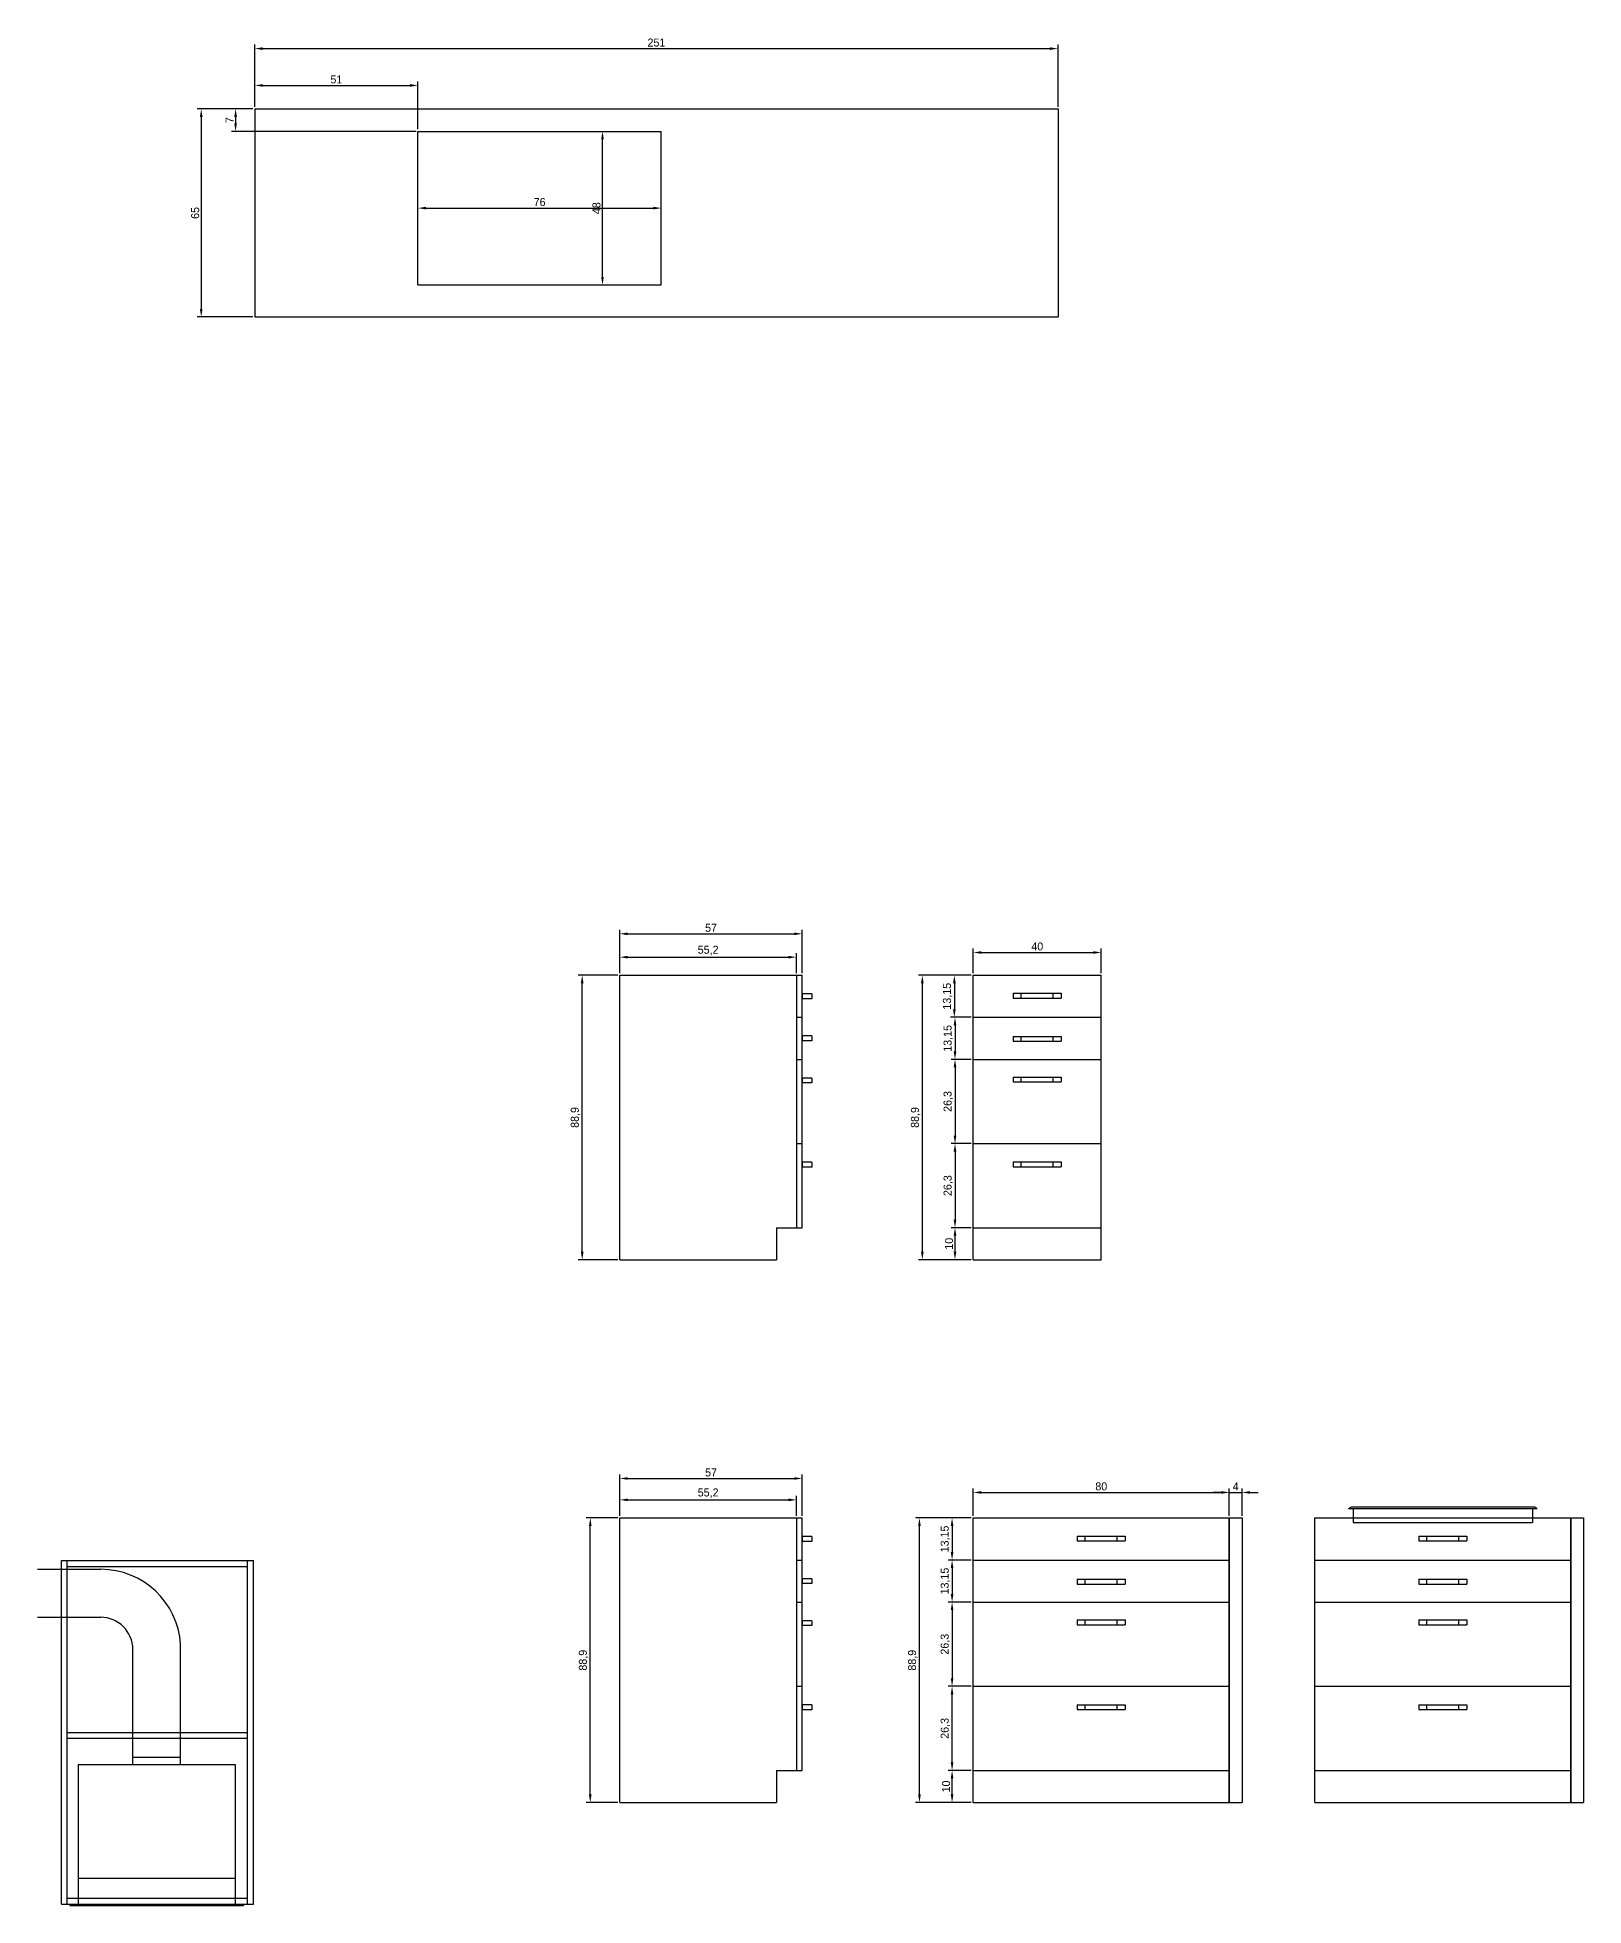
# Model space of a CAD drawing. Header units: millimetres. Extents: x 369 to 7898, y -3373 to 1610.
# Drawn here: x 1628 to 2111, y 311 to 895 of the extents above; entities that cross this region are included whole.
import ezdxf

# ---------------------------------------------------------------- set-up
doc = ezdxf.new("R2010")
doc.units = ezdxf.units.MM
doc.layers.add('Płytki', color=254, linetype='Continuous')
doc.layers.add('Wymiar', color=7, linetype='Continuous', true_color=0x9e9e9e)
doc.dimstyles.new('ISO-25', dxfattribs={"dimtxt": 2.5, "dimasz": 2.5, "dimexe": 1.25, "dimexo": 0.625, "dimtad": 1, "dimtxsty": 'Standard', "dimcen": 2.5, "dimadec": 0, "dimazin": 0, "dimtfac": 1, "dimtmove": 0, "dimatfit": 3, "dimfxl": 1, "dimarcsym": 0})

# ---------------------------------------------------------------- blocks, each defined once
blk = doc.blocks.new('Z$W@#20945')
for p, q in [((2.6, 44.1), (51.6, 44.1)), ((2.6, 44.1), (2.6, 0.5)), ((19.65, 44.1), (19.65, 46.4)), ((19.65, 46.4), (34.55, 46.4)), ((34.55, 44.1), (34.55, 46.4)), ((51.6, 44.1), (51.6, 0.5)), ((2.6, 8.6), (51.6, 8.6)), ((0, 0.5), (54.2, 0.5)), ((0, 0.5), (0, 0)), ((0, 0), (54.2, 0)), ((54.2, 0.5), (54.2, 0))]:
    blk.add_line(p, q)
blk = doc.blocks.new('Z$W@#31020')
for p, q in [((0, 107.3), (60, 107.3)), ((0, 0), (0, 107.3)), ((1.8, 0), (1.8, 107.3)), ((1.8, 105.5), (58.2, 105.5)), ((58.2, 0), (58.2, 107.3)), ((60, 0), (60, 107.3)), ((1.8, 53.6), (58.2, 53.6)), ((1.8, 51.8), (58.2, 51.8)), ((0, 0), (60, 0)), ((1.8, 1.8), (58.2, 1.8))]:
    blk.add_line(p, q)
blk = doc.blocks.new('Z$W@#4853')
for p, q in [((0, 88.9), (55.2, 88.9)), ((0, 0), (0, 88.9)), ((55.2, 88.9), (55.2, 10)), ((55.2, 88.9), (57, 88.9)), ((57, 10), (57, 88.9)), ((60, 83.07), (57, 83.07)), ((57, 83.07), (57, 81.57)), ((60, 83.07), (60, 81.57)), ((60, 81.57), (57, 81.57)), ((55.2, 75.75), (57, 75.75)), ((60, 69.92), (57, 69.92)), ((57, 69.92), (57, 68.42)), ((60, 68.42), (57, 68.42)), ((60, 69.92), (60, 68.42)), ((55.2, 62.6), (57, 62.6)), ((60, 56.77), (57, 56.77)), ((57, 56.77), (57, 55.27)), ((60, 55.27), (57, 55.27)), ((60, 56.77), (60, 55.27)), ((55.2, 36.3), (57, 36.3)), ((60, 30.47), (57, 30.47)), ((57, 30.47), (57, 28.97)), ((60, 30.47), (60, 28.97)), ((60, 28.97), (57, 28.97)), ((49, 10), (57, 10)), ((49, 10), (49, 0)), ((0, 0), (49, 0))]:
    blk.add_line(p, q)
blk = doc.blocks.new('Z$W@#292')
for p, q in [((0, 1.5), (15, 1.5)), ((0, 1.5), (0, 0)), ((0, 0), (15, 0)), ((2.5, 0), (2.5, 1.5)), ((12.5, 0), (12.5, 1.5)), ((15, 1.5), (15, 0))]:
    blk.add_line(p, q)
blk = doc.blocks.new('Z$W@#28820')
for p, q in [((0, 0), (0, 88.9)), ((0, 88.9), (40, 88.9)), ((40, 0), (40, 88.9)), ((0, 75.75), (40, 75.75)), ((0, 62.6), (40, 62.6)), ((0, 36.3), (40, 36.3)), ((0, 10), (40, 10)), ((0, 0), (40, 0))]:
    blk.add_line(p, q)
for p in [(12.5, 81.75), (12.5, 68.25), (12.5, 55.55), (12.5, 29.05)]:
    blk.add_blockref('Z$W@#292', p)
blk = doc.blocks.new('*D412')
at = {"layer": 'Defpoints', "color": 0}
for p in [(1798.5, 601.67), (1810.25, 601.67), (1810.25, 512.77)]:
    blk.add_point(p, dxfattribs=at)
at = {"layer": 'Wymiar', "color": 0, "lineweight": -2}
for p, q in [((1809.62, 601.67), (1797.25, 601.67)), ((1798.5, 515.27), (1798.5, 599.17)), ((1809.62, 512.77), (1797.25, 512.77))]:
    blk.add_line(p, q, dxfattribs=at)
at = {"layer": 'Wymiar', "color": 0}
for points in [[(1798.92, 599.17), (1798.08, 599.17), (1798.5, 601.67)], [(1798.08, 515.27), (1798.92, 515.27), (1798.5, 512.77)]]:
    blk.add_solid(points, dxfattribs=at)
at = {"layer": 'Wymiar', "color": 0, "insert": (1796.42, 557.22), "char_height": 2.5, "attachment_point": 5, "rotation": 90}
blk.add_mtext('88,9', dxfattribs=at)
blk = doc.blocks.new('*D413')
at = {"layer": 'Defpoints', "color": 0}
for p in [(1865.45, 607.31), (1810.25, 601.67), (1865.45, 601.67)]:
    blk.add_point(p, dxfattribs=at)
at = {"layer": 'Wymiar', "color": 0, "lineweight": -2}
for p, q in [((1810.25, 602.29), (1810.25, 608.56)), ((1812.75, 607.31), (1862.95, 607.31)), ((1865.45, 602.29), (1865.45, 608.56))]:
    blk.add_line(p, q, dxfattribs=at)
at = {"layer": 'Wymiar', "color": 0}
for points in [[(1812.75, 607.73), (1812.75, 606.9), (1810.25, 607.31)], [(1862.95, 606.9), (1862.95, 607.73), (1865.45, 607.31)]]:
    blk.add_solid(points, dxfattribs=at)
at = {"layer": 'Wymiar', "color": 0, "insert": (1837.85, 609.4), "char_height": 2.5, "attachment_point": 5}
blk.add_mtext('55,2', dxfattribs=at)
blk = doc.blocks.new('*D414')
at = {"layer": 'Defpoints', "color": 0}
for p in [(1867.25, 614.61), (1810.25, 601.67), (1867.25, 601.67)]:
    blk.add_point(p, dxfattribs=at)
at = {"layer": 'Wymiar', "color": 0, "lineweight": -2}
for p, q in [((1810.25, 602.29), (1810.25, 615.86)), ((1812.75, 614.61), (1864.75, 614.61)), ((1867.25, 602.29), (1867.25, 615.86))]:
    blk.add_line(p, q, dxfattribs=at)
at = {"layer": 'Wymiar', "color": 0}
for points in [[(1812.75, 615.02), (1812.75, 614.19), (1810.25, 614.61)], [(1864.75, 614.19), (1864.75, 615.02), (1867.25, 614.61)]]:
    blk.add_solid(points, dxfattribs=at)
at = {"layer": 'Wymiar', "color": 0, "insert": (1838.75, 616.48), "char_height": 2.5, "attachment_point": 5}
blk.add_mtext('57', dxfattribs=at)
blk = doc.blocks.new('*D415')
at = {"layer": 'Defpoints', "color": 0}
for p in [(1914.99, 522.77), (1920.7, 522.77), (1920.7, 512.77)]:
    blk.add_point(p, dxfattribs=at)
at = {"layer": 'Wymiar', "color": 0, "lineweight": -2}
for p, q in [((1920.08, 522.77), (1913.74, 522.77)), ((1914.99, 515.27), (1914.99, 520.27)), ((1920.08, 512.77), (1913.74, 512.77))]:
    blk.add_line(p, q, dxfattribs=at)
at = {"layer": 'Wymiar', "color": 0}
for points in [[(1915.4, 520.27), (1914.57, 520.27), (1914.99, 522.77)], [(1914.57, 515.27), (1915.4, 515.27), (1914.99, 512.77)]]:
    blk.add_solid(points, dxfattribs=at)
at = {"layer": 'Wymiar', "color": 0, "insert": (1913.11, 517.77), "char_height": 2.5, "attachment_point": 5, "rotation": 90}
blk.add_mtext('10', dxfattribs=at)
blk = doc.blocks.new('*D416')
at = {"layer": 'Defpoints', "color": 0}
for p in [(1920.7, 549.07), (1914.99, 522.77), (1920.7, 522.77)]:
    blk.add_point(p, dxfattribs=at)
at = {"layer": 'Wymiar', "color": 0, "lineweight": -2}
for p, q in [((1920.08, 549.07), (1913.74, 549.07)), ((1914.99, 546.57), (1914.99, 525.27)), ((1920.08, 522.77), (1913.74, 522.77))]:
    blk.add_line(p, q, dxfattribs=at)
at = {"layer": 'Wymiar', "color": 0}
for points in [[(1915.4, 546.57), (1914.57, 546.57), (1914.99, 549.07)], [(1914.57, 525.27), (1915.4, 525.27), (1914.99, 522.77)]]:
    blk.add_solid(points, dxfattribs=at)
at = {"layer": 'Wymiar', "color": 0, "insert": (1912.9, 535.92), "char_height": 2.5, "attachment_point": 5, "rotation": 90}
blk.add_mtext('26,3', dxfattribs=at)
blk = doc.blocks.new('*D417')
at = {"layer": 'Defpoints', "color": 0}
for p in [(1920.7, 575.37), (1914.99, 549.07), (1920.7, 549.07)]:
    blk.add_point(p, dxfattribs=at)
at = {"layer": 'Wymiar', "color": 0, "lineweight": -2}
for p, q in [((1920.08, 575.37), (1913.74, 575.37)), ((1914.99, 572.87), (1914.99, 551.57)), ((1920.08, 549.07), (1913.74, 549.07))]:
    blk.add_line(p, q, dxfattribs=at)
at = {"layer": 'Wymiar', "color": 0}
for points in [[(1915.4, 572.87), (1914.57, 572.87), (1914.99, 575.37)], [(1914.57, 551.57), (1915.4, 551.57), (1914.99, 549.07)]]:
    blk.add_solid(points, dxfattribs=at)
at = {"layer": 'Wymiar', "color": 0, "insert": (1912.9, 562.22), "char_height": 2.5, "attachment_point": 5, "rotation": 90}
blk.add_mtext('26,3', dxfattribs=at)
blk = doc.blocks.new('*D418')
at = {"layer": 'Defpoints', "color": 0}
for p in [(1920.7, 588.52), (1914.99, 575.37), (1920.7, 575.37)]:
    blk.add_point(p, dxfattribs=at)
at = {"layer": 'Wymiar', "color": 0, "lineweight": -2}
for p, q in [((1920.08, 588.52), (1913.74, 588.52)), ((1914.99, 586.02), (1914.99, 577.87)), ((1920.08, 575.37), (1913.74, 575.37))]:
    blk.add_line(p, q, dxfattribs=at)
at = {"layer": 'Wymiar', "color": 0}
for points in [[(1915.4, 586.02), (1914.57, 586.02), (1914.99, 588.52)], [(1914.57, 577.87), (1915.4, 577.87), (1914.99, 575.37)]]:
    blk.add_solid(points, dxfattribs=at)
at = {"layer": 'Wymiar', "color": 0, "insert": (1912.9, 581.94), "char_height": 2.5, "attachment_point": 5, "rotation": 90}
blk.add_mtext('13,15', dxfattribs=at)
blk = doc.blocks.new('*D419')
at = {"layer": 'Defpoints', "color": 0}
for p in [(1920.7, 601.67), (1914.78, 588.52), (1920.7, 588.52)]:
    blk.add_point(p, dxfattribs=at)
at = {"layer": 'Wymiar', "color": 0, "lineweight": -2}
for p, q in [((1920.08, 601.67), (1913.53, 601.67)), ((1914.78, 599.17), (1914.78, 591.02)), ((1920.08, 588.52), (1913.53, 588.52))]:
    blk.add_line(p, q, dxfattribs=at)
at = {"layer": 'Wymiar', "color": 0}
for points in [[(1915.2, 599.17), (1914.36, 599.17), (1914.78, 601.67)], [(1914.36, 591.02), (1915.2, 591.02), (1914.78, 588.52)]]:
    blk.add_solid(points, dxfattribs=at)
at = {"layer": 'Wymiar', "color": 0, "insert": (1912.7, 595.09), "char_height": 2.5, "attachment_point": 5, "rotation": 90}
blk.add_mtext('13,15', dxfattribs=at)
blk = doc.blocks.new('*D420')
at = {"layer": 'Defpoints', "color": 0}
for p in [(1960.7, 608.77), (1920.7, 601.67), (1960.7, 601.67)]:
    blk.add_point(p, dxfattribs=at)
at = {"layer": 'Wymiar', "color": 0, "lineweight": -2}
for p, q in [((1920.7, 602.29), (1920.7, 610.02)), ((1923.2, 608.77), (1958.2, 608.77)), ((1960.7, 602.29), (1960.7, 610.02))]:
    blk.add_line(p, q, dxfattribs=at)
at = {"layer": 'Wymiar', "color": 0}
for points in [[(1923.2, 609.19), (1923.2, 608.36), (1920.7, 608.77)], [(1958.2, 608.36), (1958.2, 609.19), (1960.7, 608.77)]]:
    blk.add_solid(points, dxfattribs=at)
at = {"layer": 'Wymiar', "color": 0, "insert": (1940.7, 610.65), "char_height": 2.5, "attachment_point": 5}
blk.add_mtext('40', dxfattribs=at)
blk = doc.blocks.new('*D421')
at = {"layer": 'Defpoints', "color": 0}
for p in [(1904.78, 601.67), (1920.7, 601.67), (1920.7, 512.77)]:
    blk.add_point(p, dxfattribs=at)
at = {"layer": 'Wymiar', "color": 0, "lineweight": -2}
for p, q in [((1920.08, 601.67), (1903.53, 601.67)), ((1904.78, 515.27), (1904.78, 599.17)), ((1920.08, 512.77), (1903.53, 512.77))]:
    blk.add_line(p, q, dxfattribs=at)
at = {"layer": 'Wymiar', "color": 0}
for points in [[(1905.19, 599.17), (1904.36, 599.17), (1904.78, 601.67)], [(1904.36, 515.27), (1905.19, 515.27), (1904.78, 512.77)]]:
    blk.add_solid(points, dxfattribs=at)
at = {"layer": 'Wymiar', "color": 0, "insert": (1902.69, 557.22), "char_height": 2.5, "attachment_point": 5, "rotation": 90}
blk.add_mtext('88,9', dxfattribs=at)
blk = doc.blocks.new('Z$W@#18801')
for p, q in [((0, 88.9), (55.2, 88.9)), ((0, 0), (0, 88.9)), ((55.2, 88.9), (55.2, 10)), ((55.2, 88.9), (57, 88.9)), ((57, 10), (57, 88.9)), ((60, 83.07), (57, 83.07)), ((57, 83.07), (57, 81.57)), ((60, 83.07), (60, 81.57)), ((60, 81.57), (57, 81.57)), ((55.2, 75.75), (57, 75.75)), ((60, 69.92), (57, 69.92)), ((57, 69.92), (57, 68.42)), ((60, 68.42), (57, 68.42)), ((60, 69.92), (60, 68.42)), ((55.2, 62.6), (57, 62.6)), ((60, 56.77), (57, 56.77)), ((57, 56.77), (57, 55.27)), ((60, 55.27), (57, 55.27)), ((60, 56.77), (60, 55.27)), ((55.2, 36.3), (57, 36.3)), ((60, 30.47), (57, 30.47)), ((57, 30.47), (57, 28.97)), ((60, 30.47), (60, 28.97)), ((60, 28.97), (57, 28.97)), ((49, 10), (57, 10)), ((49, 10), (49, 0)), ((0, 0), (49, 0))]:
    blk.add_line(p, q)
blk = doc.blocks.new('Z$W@#24839')
for p, q in [((0, 0), (0, 88.9)), ((0, 88.9), (80, 88.9)), ((80, 0), (80, 88.9)), ((80, 0), (80, 88.9)), ((0, 75.75), (80, 75.75)), ((0, 62.6), (80, 62.6)), ((0, 36.3), (80, 36.3)), ((0, 10), (80, 10)), ((0, 0), (80, 0))]:
    blk.add_line(p, q)
for p in [(32.5, 81.75), (32.5, 68.25), (32.5, 55.55), (32.5, 29.05)]:
    blk.add_blockref('Z$W@#292', p)
blk = doc.blocks.new('Z$W@#912')
for p, q in [((0, 4.4), (0, 0)), ((0, 0), (56, 0)), ((56, 4.4), (56, 0))]:
    blk.add_line(p, q)
blk = doc.blocks.new('Z$W@#10808')
for p, q in [((0, 0), (1, 0.5)), ((0, 0), (59, 0)), ((1, 0.5), (58, 0.5)), ((59, 0), (58, 0.5))]:
    blk.add_line(p, q)
blk = doc.blocks.new('Z$W@#14270')
for p, q in [((0, 0), (0, 88.9)), ((0, 88.9), (80, 88.9)), ((80, 0), (80, 88.9)), ((80, 0), (80, 88.9)), ((0, 75.75), (80, 75.75)), ((0, 62.6), (80, 62.6)), ((0, 36.3), (80, 36.3)), ((0, 10), (80, 10)), ((0, 0), (80, 0))]:
    blk.add_line(p, q)
for p in [(32.5, 81.75), (32.5, 68.25), (32.5, 55.55), (32.5, 29.05)]:
    blk.add_blockref('Z$W@#292', p)
blk = doc.blocks.new('*D429')
at = {"layer": 'Defpoints', "color": 0}
for p in [(1801.02, 432.07), (1810.25, 432.07), (1810.25, 343.17)]:
    blk.add_point(p, dxfattribs=at)
at = {"layer": 'Wymiar', "color": 0, "lineweight": -2}
for p, q in [((1809.62, 432.07), (1799.77, 432.07)), ((1801.02, 345.67), (1801.02, 429.57)), ((1809.62, 343.17), (1799.77, 343.17))]:
    blk.add_line(p, q, dxfattribs=at)
at = {"layer": 'Wymiar', "color": 0}
for points in [[(1801.43, 429.57), (1800.6, 429.57), (1801.02, 432.07)], [(1800.6, 345.67), (1801.43, 345.67), (1801.02, 343.17)]]:
    blk.add_solid(points, dxfattribs=at)
at = {"layer": 'Wymiar', "color": 0, "insert": (1798.93, 387.62), "char_height": 2.5, "attachment_point": 5, "rotation": 90}
blk.add_mtext('88,9', dxfattribs=at)
blk = doc.blocks.new('*D430')
at = {"layer": 'Defpoints', "color": 0}
for p in [(1810.25, 432.07), (1865.45, 437.73), (1865.45, 432.07)]:
    blk.add_point(p, dxfattribs=at)
at = {"layer": 'Wymiar', "color": 0, "lineweight": -2}
for p, q in [((1810.25, 432.7), (1810.25, 438.98)), ((1865.45, 432.7), (1865.45, 438.98)), ((1812.75, 437.73), (1862.95, 437.73))]:
    blk.add_line(p, q, dxfattribs=at)
at = {"layer": 'Wymiar', "color": 0}
for points in [[(1812.75, 438.15), (1812.75, 437.31), (1810.25, 437.73)], [(1862.95, 437.31), (1862.95, 438.15), (1865.45, 437.73)]]:
    blk.add_solid(points, dxfattribs=at)
at = {"layer": 'Wymiar', "color": 0, "insert": (1837.85, 439.81), "char_height": 2.5, "attachment_point": 5}
blk.add_mtext('55,2', dxfattribs=at)
blk = doc.blocks.new('*D431')
at = {"layer": 'Defpoints', "color": 0}
for p in [(1867.25, 444.41), (1810.25, 432.07), (1867.25, 432.07)]:
    blk.add_point(p, dxfattribs=at)
at = {"layer": 'Wymiar', "color": 0, "lineweight": -2}
for p, q in [((1810.25, 432.7), (1810.25, 445.66)), ((1812.75, 444.41), (1864.75, 444.41)), ((1867.25, 432.7), (1867.25, 445.66))]:
    blk.add_line(p, q, dxfattribs=at)
at = {"layer": 'Wymiar', "color": 0}
for points in [[(1812.75, 444.82), (1812.75, 443.99), (1810.25, 444.41)], [(1864.75, 443.99), (1864.75, 444.82), (1867.25, 444.41)]]:
    blk.add_solid(points, dxfattribs=at)
at = {"layer": 'Wymiar', "color": 0, "insert": (1838.75, 446.28), "char_height": 2.5, "attachment_point": 5}
blk.add_mtext('57', dxfattribs=at)
blk = doc.blocks.new('*D432')
at = {"layer": 'Defpoints', "color": 0}
for p in [(1914.07, 353.17), (1920.7, 353.17), (1920.7, 343.17)]:
    blk.add_point(p, dxfattribs=at)
at = {"layer": 'Wymiar', "color": 0, "lineweight": -2}
for p, q in [((1920.08, 353.17), (1912.82, 353.17)), ((1914.07, 345.67), (1914.07, 350.67)), ((1920.08, 343.17), (1912.82, 343.17))]:
    blk.add_line(p, q, dxfattribs=at)
at = {"layer": 'Wymiar', "color": 0}
for points in [[(1914.49, 350.67), (1913.66, 350.67), (1914.07, 353.17)], [(1913.66, 345.67), (1914.49, 345.67), (1914.07, 343.17)]]:
    blk.add_solid(points, dxfattribs=at)
at = {"layer": 'Wymiar', "color": 0, "insert": (1912.2, 348.17), "char_height": 2.5, "attachment_point": 5, "rotation": 90}
blk.add_mtext('10', dxfattribs=at)
blk = doc.blocks.new('*D433')
at = {"layer": 'Defpoints', "color": 0}
for p in [(1914.07, 379.47), (1920.7, 379.47), (1920.7, 353.17)]:
    blk.add_point(p, dxfattribs=at)
at = {"layer": 'Wymiar', "color": 0, "lineweight": -2}
for p, q in [((1920.08, 379.47), (1912.82, 379.47)), ((1914.07, 355.67), (1914.07, 376.97)), ((1920.08, 353.17), (1912.82, 353.17))]:
    blk.add_line(p, q, dxfattribs=at)
at = {"layer": 'Wymiar', "color": 0}
for points in [[(1914.49, 376.97), (1913.66, 376.97), (1914.07, 379.47)], [(1913.66, 355.67), (1914.49, 355.67), (1914.07, 353.17)]]:
    blk.add_solid(points, dxfattribs=at)
at = {"layer": 'Wymiar', "color": 0, "insert": (1911.99, 366.32), "char_height": 2.5, "attachment_point": 5, "rotation": 90}
blk.add_mtext('26,3', dxfattribs=at)
blk = doc.blocks.new('*D434')
at = {"layer": 'Defpoints', "color": 0}
for p in [(1920.7, 405.77), (1914.07, 379.47), (1920.7, 379.47)]:
    blk.add_point(p, dxfattribs=at)
at = {"layer": 'Wymiar', "color": 0, "lineweight": -2}
for p, q in [((1920.08, 405.77), (1912.82, 405.77)), ((1914.07, 403.27), (1914.07, 381.97)), ((1920.08, 379.47), (1912.82, 379.47))]:
    blk.add_line(p, q, dxfattribs=at)
at = {"layer": 'Wymiar', "color": 0}
for points in [[(1914.49, 403.27), (1913.66, 403.27), (1914.07, 405.77)], [(1913.66, 381.97), (1914.49, 381.97), (1914.07, 379.47)]]:
    blk.add_solid(points, dxfattribs=at)
at = {"layer": 'Wymiar', "color": 0, "insert": (1911.99, 392.62), "char_height": 2.5, "attachment_point": 5, "rotation": 90}
blk.add_mtext('26,3', dxfattribs=at)
blk = doc.blocks.new('*D435')
at = {"layer": 'Defpoints', "color": 0}
for p in [(1920.7, 418.92), (1914.07, 405.77), (1920.7, 405.77)]:
    blk.add_point(p, dxfattribs=at)
at = {"layer": 'Wymiar', "color": 0, "lineweight": -2}
for p, q in [((1920.08, 418.92), (1912.82, 418.92)), ((1914.07, 416.42), (1914.07, 408.27)), ((1920.08, 405.77), (1912.82, 405.77))]:
    blk.add_line(p, q, dxfattribs=at)
at = {"layer": 'Wymiar', "color": 0}
for points in [[(1914.49, 416.42), (1913.66, 416.42), (1914.07, 418.92)], [(1913.66, 408.27), (1914.49, 408.27), (1914.07, 405.77)]]:
    blk.add_solid(points, dxfattribs=at)
at = {"layer": 'Wymiar', "color": 0, "insert": (1911.99, 412.35), "char_height": 2.5, "attachment_point": 5, "rotation": 90}
blk.add_mtext('13,15', dxfattribs=at)
blk = doc.blocks.new('*D436')
at = {"layer": 'Defpoints', "color": 0}
for p in [(1920.7, 432.07), (1914.07, 418.92), (1920.7, 418.92)]:
    blk.add_point(p, dxfattribs=at)
at = {"layer": 'Wymiar', "color": 0, "lineweight": -2}
for p, q in [((1920.08, 432.07), (1912.82, 432.07)), ((1914.07, 429.57), (1914.07, 421.42)), ((1920.08, 418.92), (1912.82, 418.92))]:
    blk.add_line(p, q, dxfattribs=at)
at = {"layer": 'Wymiar', "color": 0}
for points in [[(1914.49, 429.57), (1913.66, 429.57), (1914.07, 432.07)], [(1913.66, 421.42), (1914.49, 421.42), (1914.07, 418.92)]]:
    blk.add_solid(points, dxfattribs=at)
at = {"layer": 'Wymiar', "color": 0, "insert": (1911.99, 425.5), "char_height": 2.5, "attachment_point": 5, "rotation": 90}
blk.add_mtext('13,15', dxfattribs=at)
blk = doc.blocks.new('*D437')
at = {"layer": 'Defpoints', "color": 0}
for p in [(1903.88, 432.07), (1920.7, 432.07), (1920.7, 343.17)]:
    blk.add_point(p, dxfattribs=at)
at = {"layer": 'Wymiar', "color": 0, "lineweight": -2}
for p, q in [((1920.08, 432.07), (1902.63, 432.07)), ((1903.88, 345.67), (1903.88, 429.57)), ((1920.08, 343.17), (1902.63, 343.17))]:
    blk.add_line(p, q, dxfattribs=at)
at = {"layer": 'Wymiar', "color": 0}
for points in [[(1904.3, 429.57), (1903.46, 429.57), (1903.88, 432.07)], [(1903.46, 345.67), (1904.3, 345.67), (1903.88, 343.17)]]:
    blk.add_solid(points, dxfattribs=at)
at = {"layer": 'Wymiar', "color": 0, "insert": (1901.8, 387.62), "char_height": 2.5, "attachment_point": 5, "rotation": 90}
blk.add_mtext('88,9', dxfattribs=at)
blk = doc.blocks.new('*D438')
at = {"layer": 'Defpoints', "color": 0}
for p in [(2000.7, 440.05), (1920.7, 432.07), (2000.7, 432.07)]:
    blk.add_point(p, dxfattribs=at)
at = {"layer": 'Wymiar', "color": 0, "lineweight": -2}
for p, q in [((1920.7, 432.7), (1920.7, 441.3)), ((1923.2, 440.05), (1998.2, 440.05)), ((2000.7, 432.7), (2000.7, 441.3))]:
    blk.add_line(p, q, dxfattribs=at)
at = {"layer": 'Wymiar', "color": 0}
for points in [[(1923.2, 440.47), (1923.2, 439.63), (1920.7, 440.05)], [(1998.2, 439.63), (1998.2, 440.47), (2000.7, 440.05)]]:
    blk.add_solid(points, dxfattribs=at)
at = {"layer": 'Wymiar', "color": 0, "insert": (1960.7, 441.92), "char_height": 2.5, "attachment_point": 5}
blk.add_mtext('80', dxfattribs=at)
blk = doc.blocks.new('Z$W@#5239')
for p, q in [((0, 88.9), (4, 88.9)), ((0, 88.9), (0, 0)), ((4, 88.9), (4, 0)), ((0, 0), (4, 0))]:
    blk.add_line(p, q)
blk = doc.blocks.new('*D445')
at = {"layer": 'Defpoints', "color": 0}
for p in [(2004.7, 440.05), (2000.7, 432.07), (2004.7, 432.07)]:
    blk.add_point(p, dxfattribs=at)
at = {"layer": 'Wymiar', "color": 0, "lineweight": -2}
for p, q in [((1998.2, 440.05), (1995.7, 440.05)), ((2000.7, 432.7), (2000.7, 441.3)), ((2000.7, 440.05), (2004.7, 440.05)), ((2004.7, 432.7), (2004.7, 441.3)), ((2007.2, 440.05), (2009.7, 440.05))]:
    blk.add_line(p, q, dxfattribs=at)
at = {"layer": 'Wymiar', "color": 0}
for points in [[(1998.2, 439.63), (1998.2, 440.47), (2000.7, 440.05)], [(2007.2, 440.47), (2007.2, 439.63), (2004.7, 440.05)]]:
    blk.add_solid(points, dxfattribs=at)
at = {"layer": 'Wymiar', "color": 0, "insert": (2002.7, 441.92), "char_height": 2.5, "attachment_point": 5}
blk.add_mtext('4', dxfattribs=at)
blk = doc.blocks.new('Z$W@#20274')
for p, q in [((0, 65), (0, 0)), ((0, 65), (251, 65)), ((251, 65), (251, 0)), ((0, 0), (251, 0))]:
    blk.add_line(p, q)
blk = doc.blocks.new('Z$W@#1195')
for p, q in [((0, 0), (0, 48)), ((0, 48), (76, 48)), ((76, 0), (76, 48)), ((0, 0), (76, 0))]:
    blk.add_line(p, q)
blk = doc.blocks.new('*D516')
at = {"layer": 'Defpoints', "color": 0}
for p in [(1747.19, 879.72), (1696.19, 872.37), (1747.19, 865.37)]:
    blk.add_point(p, dxfattribs=at)
at = {"layer": 'Wymiar', "color": 0, "lineweight": -2}
for p, q in [((1696.19, 873), (1696.19, 880.97)), ((1698.69, 879.72), (1744.69, 879.72)), ((1747.19, 866), (1747.19, 880.97))]:
    blk.add_line(p, q, dxfattribs=at)
at = {"layer": 'Wymiar', "color": 0}
for points in [[(1698.69, 880.14), (1698.69, 879.3), (1696.19, 879.72)], [(1744.69, 879.3), (1744.69, 880.14), (1747.19, 879.72)]]:
    blk.add_solid(points, dxfattribs=at)
at = {"layer": 'Wymiar', "color": 0, "insert": (1721.69, 881.59), "char_height": 2.5, "attachment_point": 5}
blk.add_mtext('51', dxfattribs=at)
blk = doc.blocks.new('*D517')
at = {"layer": 'Defpoints', "color": 0}
for p in [(1947.19, 891.22), (1696.19, 872.37), (1947.19, 872.37)]:
    blk.add_point(p, dxfattribs=at)
at = {"layer": 'Wymiar', "color": 0, "lineweight": -2}
for p, q in [((1696.19, 873), (1696.19, 892.47)), ((1698.69, 891.22), (1944.69, 891.22)), ((1947.19, 873), (1947.19, 892.47))]:
    blk.add_line(p, q, dxfattribs=at)
at = {"layer": 'Wymiar', "color": 0}
for points in [[(1698.69, 891.64), (1698.69, 890.8), (1696.19, 891.22)], [(1944.69, 890.8), (1944.69, 891.64), (1947.19, 891.22)]]:
    blk.add_solid(points, dxfattribs=at)
at = {"layer": 'Wymiar', "color": 0, "insert": (1821.69, 893.1), "char_height": 2.5, "attachment_point": 5}
blk.add_mtext('251', dxfattribs=at)
blk = doc.blocks.new('*D518')
at = {"layer": 'Defpoints', "color": 0}
for p in [(1696.19, 872.37), (1690.19, 865.37), (1747.19, 865.37)]:
    blk.add_point(p, dxfattribs=at)
at = {"layer": 'Wymiar', "color": 0, "lineweight": -2}
for p, q in [((1695.57, 872.37), (1688.94, 872.37)), ((1746.57, 865.37), (1688.94, 865.37)), ((1690.19, 869.87), (1690.19, 867.87))]:
    blk.add_line(p, q, dxfattribs=at)
at = {"layer": 'Wymiar', "color": 0}
for points in [[(1690.61, 869.87), (1689.78, 869.87), (1690.19, 872.37)], [(1689.78, 867.87), (1690.61, 867.87), (1690.19, 865.37)]]:
    blk.add_solid(points, dxfattribs=at)
at = {"layer": 'Wymiar', "color": 0, "insert": (1688.32, 868.87), "char_height": 2.5, "attachment_point": 5, "rotation": 90}
blk.add_mtext('7', dxfattribs=at)
blk = doc.blocks.new('*D519')
at = {"layer": 'Defpoints', "color": 0}
for p in [(1696.19, 872.37), (1679.46, 807.37), (1696.19, 807.37)]:
    blk.add_point(p, dxfattribs=at)
at = {"layer": 'Wymiar', "color": 0, "lineweight": -2}
for p, q in [((1695.57, 872.37), (1678.21, 872.37)), ((1679.46, 869.87), (1679.46, 809.87)), ((1695.57, 807.37), (1678.21, 807.37))]:
    blk.add_line(p, q, dxfattribs=at)
at = {"layer": 'Wymiar', "color": 0}
for points in [[(1679.88, 869.87), (1679.04, 869.87), (1679.46, 872.37)], [(1679.04, 809.87), (1679.88, 809.87), (1679.46, 807.37)]]:
    blk.add_solid(points, dxfattribs=at)
at = {"layer": 'Wymiar', "color": 0, "insert": (1677.58, 839.87), "char_height": 2.5, "attachment_point": 5, "rotation": 90}
blk.add_mtext('65', dxfattribs=at)
blk = doc.blocks.new('*D520')
at = {"layer": 'Defpoints', "color": 0}
for p in [(1747.19, 841.37), (1823.19, 841.38), (1823.19, 841.37)]:
    blk.add_point(p, dxfattribs=at)
at = {"layer": 'Wymiar', "color": 0, "lineweight": -2}
for p, q in [((1747.19, 842), (1747.19, 842.63)), ((1749.69, 841.38), (1820.69, 841.38)), ((1823.19, 842), (1823.19, 842.63))]:
    blk.add_line(p, q, dxfattribs=at)
at = {"layer": 'Wymiar', "color": 0}
for points in [[(1749.69, 841.8), (1749.69, 840.96), (1747.19, 841.38)], [(1820.69, 840.96), (1820.69, 841.8), (1823.19, 841.38)]]:
    blk.add_solid(points, dxfattribs=at)
at = {"layer": 'Wymiar', "color": 0, "insert": (1785.19, 843.26), "char_height": 2.5, "attachment_point": 5}
blk.add_mtext('76', dxfattribs=at)
blk = doc.blocks.new('*D521')
at = {"layer": 'Defpoints', "color": 0}
for p in [(1804.68, 865.37), (1804.84, 865.37), (1804.68, 817.37)]:
    blk.add_point(p, dxfattribs=at)
at = {"layer": 'Wymiar', "color": 0, "lineweight": -2}
for p, q in [((1805.31, 865.37), (1806.09, 865.37)), ((1804.84, 819.87), (1804.84, 862.87)), ((1805.31, 817.37), (1806.09, 817.37))]:
    blk.add_line(p, q, dxfattribs=at)
at = {"layer": 'Wymiar', "color": 0}
for points in [[(1805.26, 862.87), (1804.43, 862.87), (1804.84, 865.37)], [(1804.43, 819.87), (1805.26, 819.87), (1804.84, 817.37)]]:
    blk.add_solid(points, dxfattribs=at)
at = {"layer": 'Wymiar', "color": 0, "insert": (1802.97, 841.37), "char_height": 2.5, "attachment_point": 5, "rotation": 90}
blk.add_mtext('48', dxfattribs=at)

msp = doc.modelspace()

# ---------------------------------------------------------------- linework, layer by layer
at = {"layer": 'Płytki'}
for p, q in [((1628.258, 416.031), (1648.047, 416.031)), ((1628.258, 401.031), (1648.047, 401.031)), ((1672.997, 357.331), (1672.997, 392.611)), ((1658.097, 357.331), (1658.097, 391.031))]:
    msp.add_line(p, q, dxfattribs=at)
for centre, radius, start, end in [((1648.047, 391.031), 25, 3.624307, 90), ((1648.012, 390.945), 10.086, 0.487826, 89.797938)]:
    msp.add_arc(centre, radius, start, end, dxfattribs=at)

# ---------------------------------------------------------------- block references
for name, p in [('Z$W@#20274', (1696.19, 807.371)), ('Z$W@#1195', (1747.19, 817.371)), ('Z$W@#4853', (1810.25, 512.768)), ('Z$W@#28820', (1920.701, 512.768)), ('Z$W@#18801', (1810.25, 343.174)), ('Z$W@#24839', (1920.701, 343.174)), ('Z$W@#5239', (2000.701, 343.174)), ('Z$W@#14270', (2027.412, 343.174)), ('Z$W@#5239', (2107.412, 343.174)), ('Z$W@#31020', (1635.747, 311.431))]:
    msp.add_blockref(name, p)
for name, p in [('Z$W@#10808', (2037.912, 435.074)), ('Z$W@#912', (2039.412, 430.674)), ('Z$W@#20945', (1638.447, 310.931))]:
    msp.add_blockref(name, p, dxfattribs=at)

# ---------------------------------------------------------------- dimensions: what is measured, and where the dimension line sits
at = {"layer": 'Wymiar'}
for base, p1, p2, picture, middle in [((1947.19, 891.221), (1696.19, 872.371), (1947.19, 872.371), '*D517', (1821.69, 893.096)), ((1747.19, 879.72), (1696.19, 872.371), (1747.19, 865.371), '*D516', (1721.69, 881.595)), ((1823.19, 841.381), (1747.19, 841.371), (1823.19, 841.371), '*D520', (1785.19, 843.256)), ((1867.25, 614.607), (1810.25, 601.668), (1867.25, 601.668), '*D414', (1838.75, 616.482)), ((1865.45, 607.314), (1810.25, 601.668), (1865.45, 601.668), '*D413', (1837.85, 609.397)), ((1960.701, 608.772), (1920.701, 601.668), (1960.701, 601.668), '*D420', (1940.701, 610.647)), ((1867.25, 444.408), (1810.25, 432.074), (1867.25, 432.074), '*D431', (1838.75, 446.283)), ((1865.45, 437.73), (1810.25, 432.074), (1865.45, 432.074), '*D430', (1837.85, 439.814)), ((2000.701, 440.049), (1920.701, 432.074), (2000.701, 432.074), '*D438', (1960.701, 441.924)), ((2004.701, 440.049), (2000.701, 432.074), (2004.701, 432.074), '*D445', (2002.701, 441.924))]:
    dim = msp.add_linear_dim(base=base, p1=p1, p2=p2, dimstyle='ISO-25', dxfattribs=at)
    dim.commit()
    dim.dimension.update_dxf_attribs({"geometry": picture, "text_midpoint": middle})
for base, p1, p2, picture, middle in [((1679.459, 807.371), (1696.19, 872.371), (1696.19, 807.371), '*D519', (1677.584, 839.871)), ((1690.194, 865.371), (1696.19, 872.371), (1747.19, 865.371), '*D518', (1688.319, 868.871)), ((1804.843, 865.371), (1804.683, 817.371), (1804.683, 865.371), '*D521', (1802.968, 841.371)), ((1798.501, 601.668), (1810.25, 512.768), (1810.25, 601.668), '*D412', (1796.418, 557.218)), ((1904.777, 601.668), (1920.701, 512.768), (1920.701, 601.668), '*D421', (1902.693, 557.218)), ((1914.779, 588.518), (1920.701, 601.668), (1920.701, 588.518), '*D419', (1912.696, 595.093)), ((1914.987, 575.368), (1920.701, 588.518), (1920.701, 575.368), '*D418', (1912.904, 581.943)), ((1914.987, 549.068), (1920.701, 575.368), (1920.701, 549.068), '*D417', (1912.904, 562.218)), ((1914.987, 522.768), (1920.701, 549.068), (1920.701, 522.768), '*D416', (1912.904, 535.918)), ((1914.987, 522.768), (1920.701, 512.768), (1920.701, 522.768), '*D415', (1913.112, 517.768)), ((1801.016, 432.074), (1810.25, 343.174), (1810.25, 432.074), '*D429', (1798.933, 387.624)), ((1903.882, 432.074), (1920.701, 343.174), (1920.701, 432.074), '*D437', (1901.798, 387.624)), ((1914.075, 418.924), (1920.701, 432.074), (1920.701, 418.924), '*D436', (1911.991, 425.499)), ((1914.075, 405.774), (1920.701, 418.924), (1920.701, 405.774), '*D435', (1911.991, 412.349)), ((1914.075, 379.474), (1920.701, 405.774), (1920.701, 379.474), '*D434', (1911.991, 392.624)), ((1914.075, 379.474), (1920.701, 353.174), (1920.701, 379.474), '*D433', (1911.991, 366.324)), ((1914.075, 353.174), (1920.701, 343.174), (1920.701, 353.174), '*D432', (1912.2, 348.174))]:
    dim = msp.add_linear_dim(base=base, p1=p1, p2=p2, angle=90, dimstyle='ISO-25', dxfattribs=at)
    dim.commit()
    dim.dimension.update_dxf_attribs({"geometry": picture, "text_midpoint": middle})

doc.saveas('drawing.dxf')
